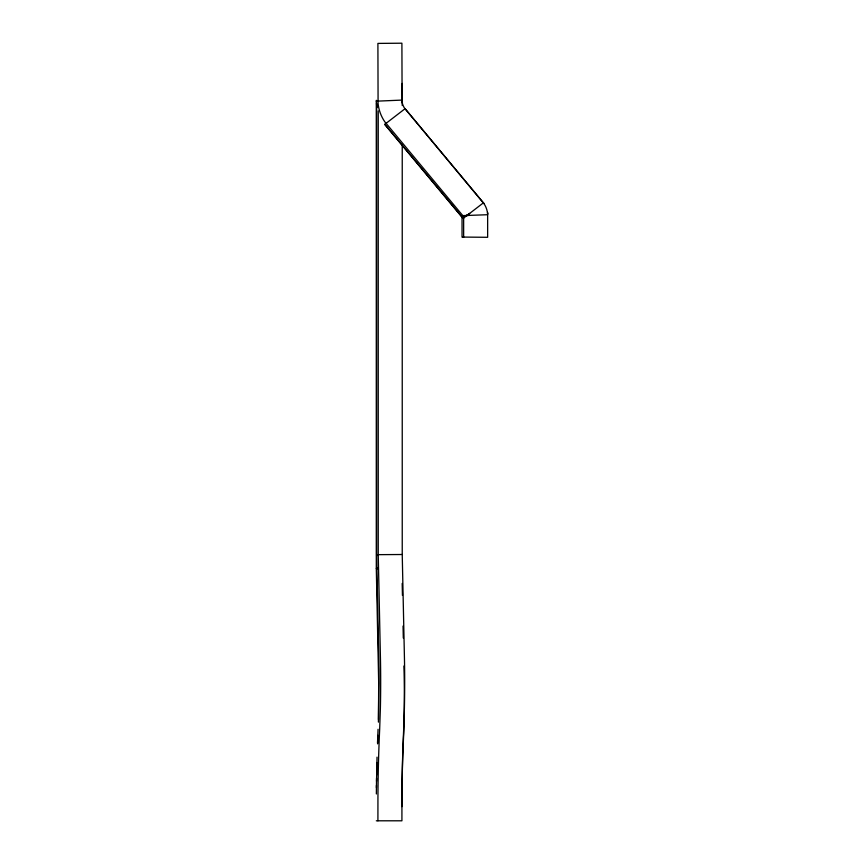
<?xml version="1.0" encoding="UTF-8"?>
<svg xmlns="http://www.w3.org/2000/svg" width="864" height="864" viewBox="0 0 864 864"><rect width="100%" height="100%" fill="white"/><g stroke="black" fill="none" stroke-linecap="round" stroke-linejoin="round"><path stroke-width="1.3" d="M376.369 793.973L376.445 785.344M376.434 787.666L376.553 778.27M378.486 719.604L378.691 683.111L376.304 568.458L376.304 100.31M376.531 781.358L377.028 757.134M376.65 775.062L376.952 762.512M378.41 722.131L378.994 669.254L376.628 555.174L376.628 102.74M377.492 743.148L378.065 729.281M377.611 743.861L377.989 735.35M463.093 218.484L384.696 124.394L405.097 108.68L484.132 203.656M463.266 218.354L483.494 202.759M469.67 213.419L466.366 215.644L468.256 215.46M487.642 212.89L487.642 237.298L462.521 237.071M466.603 215.514L467.737 214.909M466.636 215.514L467.446 215.136M377.136 567.983L376.304 568.458L377.114 568.912M464.357 217.512L384.653 121.597A39.604 39.604 0 0 1 378.086 103.442L377.903 43.405L401.9 43.2L402.106 101.002M487.642 213.494L487.555 212.436M462.1 215.644L487.642 214.715L487.555 213.494A21.298 21.298 0 0 0 484.013 203.731L404.557 108.173A15.595 15.595 0 0 1 401.965 101.012M376.315 820.8L401.922 820.8L401.933 799.6A330.296 63.612 -90 0 1 403.65 730.091L404.384 708.642A502.243 171.968 -82.2 0 0 404.384 655.452L402.235 554.515L377.838 554.656L376.682 555.034L377.093 555.552M377.136 101.239L376.304 101.185L401.9 100.094L402.235 102.708M384.793 124.319L462.337 217.372M377.104 107.611L376.499 103.594M402.192 583.459L402.44 595.436M403.056 626.044L403.304 638.032M463.644 215.633L463.644 237.298M462.046 216.583L462.046 237.168M402.235 83.419L402.235 105.505M402.235 144.493L402.235 554.515M378.238 110.894L378.238 554.656L380.387 655.841A493.657 169.031 -82.2 0 1 380.387 708.113L379.674 729.022A334.908 64.498 -90 0 0 377.935 799.502L377.914 820.8M401.922 806.641A291.179 56.074 90 0 1 403.736 733.169A465.124 159.257 -82.2 0 0 403.942 665.993"/></g></svg>
